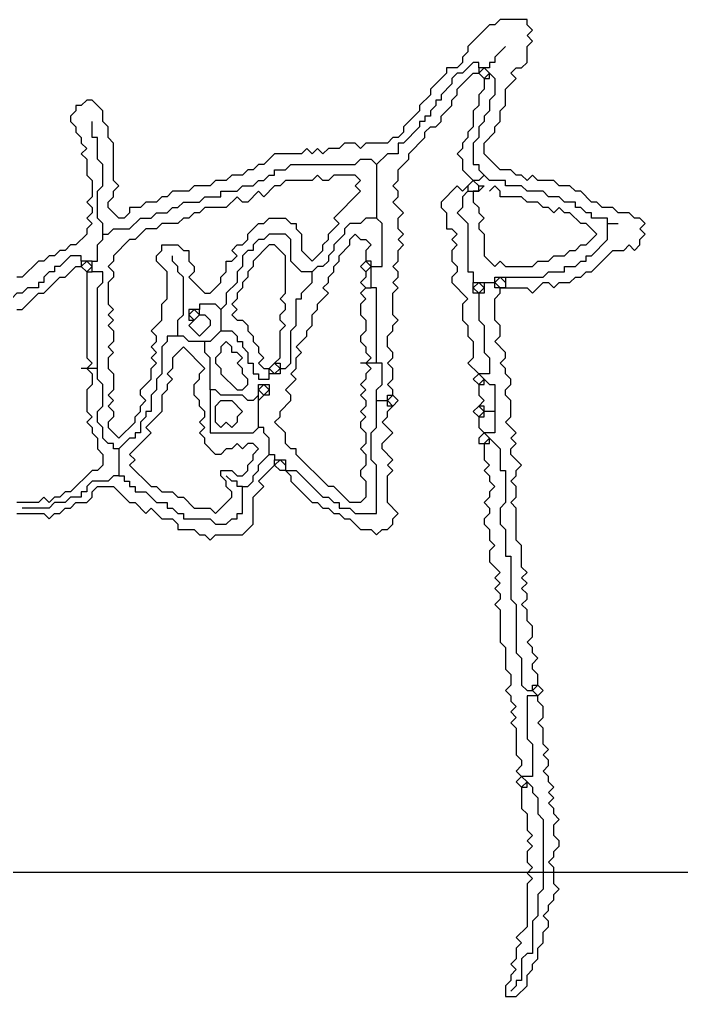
# Model space of a CAD drawing. Extents: x 37173252 to 74842692, y 59158332 to 118813339.
# Drawn here: x 37753591 to 37755664, y 59228603 to 59231663 of the extents above; entities that cross this region are included whole.
import ezdxf

# ---------------------------------------------------------------- set-up
doc = ezdxf.new("R2010")
doc.units = 0
doc.header["$LTSCALE"] = 1000
doc.header["$MEASUREMENT"] = 0
doc.layers.add('TITLIN', color=7, linetype='Continuous')
doc.layers.add('WALL', color=4, linetype='Continuous')

# ---------------------------------------------------------------- blocks, each defined once
blk = doc.blocks.new('TITLEA')
at = {"layer": 'TITLIN'}
blk.add_line((-6500, 13132.17), (0, 13132.17), dxfattribs=at)
blk = doc.blocks.new('A$C4D7D5CFA')
at = {"linetype": 'Continuous'}
for points in [[(6.904, 0.0897), (7.0833, 0.0897), (7.1281, 0.0448), (7.2178, 0.1345), (7.2626, 0.1345), (7.3075, 0.0897), (7.3523, 0.1345), (7.4419, 0.1345), (7.4868, 0.1793), (7.5316, 0.1793), (7.5764, 0.2242), (7.6213, 0.2242), (7.8006, 0.4035), (7.8903, 0.4035), (7.9351, 0.4483), (7.9799, 0.4035), (8.0248, 0.4483), (8.0248, 0.4931), (8.0696, 0.538), (8.0248, 0.5828), (8.0696, 0.6276), (8.0248, 0.6724), (7.9799, 0.6724), (7.9351, 0.7173), (7.8454, 0.7173), (7.8006, 0.7621), (7.7109, 0.7621), (7.6661, 0.807), (7.6213, 0.807), (7.5316, 0.8966), (7.4868, 0.8966), (7.4419, 0.9415), (7.3523, 0.9415), (7.3075, 0.9863), (7.173, 0.9863), (7.1281, 1.0311), (7.0833, 0.9863), (7.0385, 1.0311), (6.9936, 1.0311), (6.9488, 1.0759), (6.8591, 1.0759), (6.7247, 1.2104), (6.7247, 1.3001), (6.8143, 1.3898), (6.8143, 1.4346), (6.8591, 1.4794), (6.8591, 1.5691), (6.904, 1.6139), (6.904, 1.7484), (6.9936, 1.8381), (6.9488, 1.8829), (6.9936, 1.9277), (7.0385, 1.9277), (7.0833, 1.9726), (7.0833, 2.1071), (7.1281, 2.1519), (7.0833, 2.1967), (7.1281, 2.2416), (7.0833, 2.2864), (7.0833, 2.3312), (6.8591, 2.3312), (6.8143, 2.2864), (6.7695, 2.2864), (6.5902, 2.1071), (6.5902, 2.0622), (6.5453, 2.0174), (6.5453, 1.9726), (6.5005, 1.9277), (6.4108, 1.9277), (6.4108, 1.8829), (6.2763, 1.7484), (6.2763, 1.7036), (6.1867, 1.6139), (6.1867, 1.5691), (6.0522, 1.4346), (6.0522, 1.3898), (6.0074, 1.3449), (5.9625, 1.3449), (5.9177, 1.3001), (5.7384, 1.3001), (5.6935, 1.2553), (5.6487, 1.3001), (5.559, 1.3001), (5.5142, 1.2553), (5.4246, 1.2553), (5.3797, 1.2104), (5.3349, 1.2553), (5.2901, 1.2104), (5.2452, 1.2553), (5.2004, 1.2104), (4.9762, 1.2104), (4.8866, 1.1208), (4.8417, 1.1208), (4.7969, 1.0759), (4.7521, 1.0759), (4.7073, 1.0311), (4.6176, 1.0311), (4.5728, 0.9863), (4.4831, 0.9863), (4.4383, 0.9415), (4.3038, 0.9415), (4.2589, 0.8966), (4.1245, 0.8966), (4.0796, 0.8518), (4.0348, 0.8518), (3.99, 0.807), (3.9003, 0.807), (3.8555, 0.7621), (3.7658, 0.7621), (3.7658, 0.7173), (3.721, 0.6724), (3.6761, 0.6724), (3.5865, 0.7621), (3.5865, 0.807), (3.6313, 0.8518), (3.6313, 0.8966), (3.6761, 0.9415), (3.6313, 0.9863), (3.6313, 1.3001), (3.5865, 1.3449), (3.5865, 1.4346), (3.5416, 1.4794), (3.5416, 1.5691), (3.452, 1.6587), (3.4072, 1.6587), (3.3623, 1.6139), (3.3175, 1.6139), (3.3175, 1.5691), (3.2727, 1.5243), (3.2727, 1.4794), (3.3175, 1.4346), (3.3175, 1.3898), (3.3623, 1.3449), (3.3623, 1.3001), (3.4072, 1.2553), (3.3623, 1.2104), (3.4072, 1.1656), (3.4072, 1.0311), (3.452, 0.9863), (3.452, 0.8518), (3.4072, 0.807), (3.452, 0.7621), (3.452, 0.7173), (3.4072, 0.6724), (3.452, 0.6276), (3.4072, 0.5828), (3.4072, 0.538), (3.3175, 0.4483), (3.2727, 0.4483), (3.2278, 0.4035), (3.183, 0.4035), (3.1382, 0.3586), (3.0933, 0.3586), (3.0485, 0.3138), (3.0037, 0.3138), (2.8692, 0.1793), (2.8244, 0.1793)], [(6.904, 2.1071), (6.8143, 2.0174), (6.8143, 1.9726), (6.7695, 1.9726), (6.7695, 1.9277)], [(6.6798, 1.9277), (6.6798, 1.9726), (6.635, 1.9726), (6.5453, 1.8829), (6.5005, 1.8829), (6.4557, 1.8381), (6.4557, 1.7932), (6.366, 1.7036), (6.366, 1.6587), (6.3212, 1.6587), (6.3212, 1.6139), (6.2763, 1.5691), (6.2763, 1.5243), (6.2315, 1.5243), (6.2315, 1.4794), (6.1867, 1.4794), (6.1867, 1.4346), (6.0522, 1.3001), (6.0074, 1.3001), (6.0074, 1.2104), (5.9177, 1.2104), (5.828, 1.1208)], [(5.9625, -0.807), (5.9625, -0.7621), (5.9177, -0.7173), (5.9625, -0.6725), (5.9625, -0.5828), (5.9177, -0.538), (5.9625, -0.4931), (5.9625, -0.4483), (5.9177, -0.4035), (5.9177, -0.3138), (5.9625, -0.269), (5.9625, -0.2242), (6.0074, -0.1793), (5.9625, -0.1345), (5.9625, 0.0448), (6.0074, 0.0897), (5.9625, 0.1345), (6.0074, 0.1793), (6.0074, 0.2242), (5.9625, 0.269), (6.0074, 0.3138), (6.0074, 0.4035), (6.0522, 0.4483), (6.0074, 0.4931), (6.0522, 0.538), (6.0074, 0.5828), (6.0074, 0.6724), (6.0522, 0.7173), (5.9625, 0.807), (6.0074, 0.8518), (6.0074, 0.8966), (5.9625, 0.9415), (6.0074, 0.9863), (6.0074, 1.0759), (6.097, 1.1656), (6.097, 1.2104), (6.2315, 1.3449), (6.2315, 1.3898), (6.2763, 1.4346), (6.3212, 1.4346), (6.366, 1.4794), (6.366, 1.5243), (6.4557, 1.6139), (6.4557, 1.6587), (6.5005, 1.7036), (6.5005, 1.7484), (6.635, 1.8829), (6.6798, 1.8829)], [(6.6798, 1.8829), (6.7247, 1.9277), (6.7695, 1.8829), (6.7247, 1.8381), (6.7247, 1.7484), (6.6798, 1.7036), (6.6798, 1.6139), (6.635, 1.5691), (6.635, 1.4346), (6.5902, 1.3898), (6.5902, 1.3449), (6.5453, 1.3001), (6.5453, 1.2553), (6.5005, 1.2104), (6.5453, 1.1656), (6.5453, 1.0759), (6.635, 0.9863)], [(6.7695, 1.8381), (6.7695, 1.8829), (6.8143, 1.8381), (6.8143, 1.7036), (6.7695, 1.6587), (6.7695, 1.5691), (6.7247, 1.5243), (6.7247, 1.4794), (6.6798, 1.4346), (6.6798, 1.3449), (6.635, 1.3001), (6.635, 1.1208), (6.6798, 1.1208), (6.6798, 1.0759), (6.7247, 1.0311)], [(6.7695, 1.9277), (6.6798, 1.9277)], [(6.6798, 1.9277), (6.6798, 1.8829), (6.7247, 1.8381), (6.7695, 1.8381)], [(3.5416, 0.538), (3.5416, 0.6276), (3.4968, 0.6724), (3.4968, 0.8966), (3.5416, 0.9415), (3.5416, 1.1208), (3.4968, 1.1656), (3.4968, 1.3449), (3.452, 1.3449), (3.452, 1.4794)], [(3.5416, 0.538), (3.5865, 0.538), (3.6313, 0.5828), (3.7658, 0.5828), (3.8555, 0.6724), (3.9451, 0.6724), (3.99, 0.7173), (4.0796, 0.7173), (4.1245, 0.7621), (4.1693, 0.7621), (4.2141, 0.807), (4.3486, 0.807), (4.3934, 0.8518), (4.5279, 0.8518), (4.5279, 0.8966), (4.6624, 0.8966), (4.7073, 0.9415), (4.7969, 0.9415), (4.8417, 0.9863), (4.8866, 0.9863), (4.9314, 1.0311), (4.9762, 1.0311), (4.9762, 1.0759), (5.0659, 1.0759), (5.1107, 1.1208), (5.6487, 1.1208), (5.6935, 1.1656), (5.7832, 1.1656), (5.828, 1.1208)], [(5.828, 1.1208), (5.828, 0.6724)], [(5.3349, 1.0311), (5.2901, 0.9863), (5.0659, 0.9863), (5.0211, 0.9415), (4.9762, 0.9415), (4.8866, 0.8518), (4.8417, 0.8966), (4.7521, 0.807), (4.7073, 0.807), (4.6624, 0.8518), (4.5728, 0.7621), (4.3934, 0.7621), (4.3486, 0.7173), (4.3038, 0.7173), (4.2589, 0.6724), (4.2141, 0.6724), (4.1693, 0.6276), (4.0348, 0.6276), (3.99, 0.5828), (3.9003, 0.5828), (3.8106, 0.4931), (3.7658, 0.4931), (3.6313, 0.3586), (3.6313, 0.3138), (3.5865, 0.269), (3.6313, 0.2242), (3.6313, 0.1793), (3.5865, 0.1345), (3.5865, -0.0448), (3.6313, -0.0897), (3.5865, -0.1345), (3.6313, -0.1793), (3.5865, -0.2242), (3.6313, -0.269), (3.6313, -0.3586), (3.5865, -0.4035), (3.6313, -0.4483), (3.5865, -0.4931), (3.5865, -0.5828), (3.6313, -0.6276), (3.6313, -0.7621), (3.5865, -0.807), (3.6313, -0.8518), (3.5865, -0.8966), (3.6313, -0.9415), (3.6313, -0.9863), (3.5865, -1.0311), (3.5865, -1.0759), (3.6761, -1.1656), (3.8106, -1.0311), (3.8106, -0.9863), (3.8555, -0.9415), (3.8555, -0.8966), (3.9003, -0.8518), (3.8555, -0.807), (3.8555, -0.7621), (3.9451, -0.6725), (3.9451, -0.5828), (3.99, -0.538), (3.9451, -0.4931), (3.99, -0.4483), (3.9451, -0.4035), (3.99, -0.3586), (3.99, -0.3138), (3.9451, -0.269), (4.0348, -0.1793), (4.0348, -0.0448), (4.0796, 0), (4.0796, 0.2242), (3.99, 0.3138), (3.99, 0.3586), (4.0348, 0.4035), (4.0348, 0.4483), (4.1693, 0.4483), (4.2141, 0.4035), (4.2589, 0.4035), (4.2589, 0.3138), (4.3038, 0.269), (4.3038, 0.2242), (4.2589, 0.1793), (4.3934, 0.0448), (4.4383, 0.0448), (4.5279, 0.1345), (4.5279, 0.1793), (4.5728, 0.2242), (4.5728, 0.3138), (4.6176, 0.3138), (4.6624, 0.3586), (4.6176, 0.4035), (4.6624, 0.4483), (4.7073, 0.4483), (4.7521, 0.4931), (4.7521, 0.538), (4.8417, 0.6276), (4.8866, 0.6276), (4.9314, 0.6724), (5.0659, 0.6724), (5.1107, 0.6276), (5.1556, 0.6276), (5.1556, 0.5828), (5.2004, 0.538), (5.2004, 0.4035), (5.2901, 0.3138), (5.3797, 0.4035), (5.3797, 0.4483), (5.4246, 0.4931), (5.4246, 0.538), (5.5142, 0.6276), (5.4694, 0.6724), (5.6935, 0.8966), (5.6487, 0.9415), (5.6935, 0.9863), (5.6487, 1.0311), (5.4694, 1.0311), (5.4246, 0.9863), (5.3797, 0.9863), (5.3349, 1.0311)], [(6.635, 0.9863), (6.5453, 0.8966), (6.5005, 0.9415), (6.366, 0.807), (6.366, 0.7621), (6.4108, 0.7173), (6.4108, 0.5828), (6.4557, 0.5828), (6.5005, 0.538), (6.4557, 0.4931), (6.5005, 0.4483), (6.4557, 0.4035), (6.4557, 0.3138), (6.5005, 0.269), (6.5005, 0.2242), (6.4557, 0.1793), (6.4557, 0.1345), (6.5902, 0), (6.5453, -0.0448), (6.5453, -0.1793), (6.5902, -0.2242), (6.5902, -0.3138), (6.635, -0.3586), (6.635, -0.4931), (6.5902, -0.538), (6.6798, -0.6276)], [(6.7247, 1.0311), (6.6798, 0.9863), (6.635, 0.9863), (6.5902, 0.9415), (6.5902, 0.8966)], [(6.635, 0.9863), (6.6798, 0.9415), (6.7247, 0.9415), (6.6798, 0.8966), (6.635, 0.8966), (6.635, 0.807), (6.6798, 0.7621), (6.6798, 0.7173), (6.7247, 0.6724), (6.6798, 0.6276), (6.6798, 0.5828), (6.7247, 0.538), (6.7247, 0.3586), (6.8143, 0.269), (6.8591, 0.3138), (6.904, 0.269), (7.1281, 0.269), (7.173, 0.3138), (7.2626, 0.3138), (7.3075, 0.3586), (7.3971, 0.3586), (7.4419, 0.4035), (7.4868, 0.4035), (7.5316, 0.4483), (7.5764, 0.4483), (7.6661, 0.538), (7.5764, 0.6276), (7.5316, 0.6276), (7.4419, 0.7173), (7.3971, 0.7173), (7.3523, 0.7621), (7.3075, 0.7173), (7.2626, 0.7621), (7.2178, 0.7621), (7.173, 0.807), (7.0833, 0.807), (7.0385, 0.8518), (6.8591, 0.8518), (6.8591, 0.8966), (6.8143, 0.9415), (6.7695, 0.8966)], [(7.7558, 0.6276), (7.7558, 0.6724), (7.6213, 0.6724), (7.6213, 0.7173), (7.5764, 0.7173), (7.5316, 0.7621), (7.4868, 0.7621), (7.4868, 0.807), (7.3971, 0.807), (7.3523, 0.8518), (7.2626, 0.8518), (7.2178, 0.8966), (7.0833, 0.8966), (7.0385, 0.9415), (6.904, 0.9415), (6.904, 0.9863), (6.7695, 0.9863), (6.7247, 1.0311)], [(6.5902, 0.8966), (6.6798, 0.8966), (6.6798, 0.9415)], [(6.5902, 0.8966), (6.5453, 0.8518), (6.5453, 0.7621), (6.5005, 0.7173), (6.5902, 0.6276), (6.5902, 0.2242), (6.635, 0.2242), (6.635, 0.1345)], [(5.828, 0.6724), (5.7384, 0.6724), (5.6935, 0.6276), (5.6039, 0.6276), (5.559, 0.5828), (5.559, 0.538), (5.4694, 0.4483), (5.4694, 0.4035), (5.4246, 0.3586), (5.4246, 0.3138), (5.3797, 0.269), (5.3349, 0.269), (5.2901, 0.2242)], [(5.7832, 0.269), (5.8729, 0.269), (5.8729, 0.6276), (5.828, 0.6724)], [(6.904, 0.1793), (7.2178, 0.1793), (7.2626, 0.2242), (7.3971, 0.2242), (7.3971, 0.269), (7.4868, 0.269), (7.5316, 0.3138), (7.5764, 0.3138), (7.5764, 0.3586), (7.6213, 0.3586), (7.7558, 0.4931), (7.7558, 0.6276)], [(7.7558, 0.6276), (7.8454, 0.6276)], [(3.452, 0.3138), (3.4968, 0.3138), (3.4968, 0.4483), (3.5416, 0.4931), (3.5416, 0.538)], [(5.2901, 0.2242), (5.2004, 0.2242), (5.1107, 0.3138), (5.1107, 0.4931), (5.0659, 0.538), (4.9314, 0.538), (4.8866, 0.4931), (4.8417, 0.4931), (4.7969, 0.4483), (4.7969, 0.4035), (4.7521, 0.4035), (4.7073, 0.3586), (4.7073, 0.269), (4.6624, 0.2242), (4.6624, 0.1345), (4.5728, 0.0448), (4.5728, -0.0448), (4.5279, -0.0897)], [(5.7384, -0.538), (5.7832, -0.5828), (5.7384, -0.6276), (5.7384, -0.6725), (5.6935, -0.7173), (5.7384, -0.7621), (5.6935, -0.807), (5.7384, -0.8518), (5.7384, -0.8966), (5.6935, -0.9415), (5.7384, -0.9863), (5.6935, -1.0311), (5.6935, -1.0759), (5.7384, -1.1208), (5.7384, -1.2104), (5.6935, -1.2553), (5.7384, -1.3001), (5.7384, -1.3898), (5.6935, -1.4346), (5.6935, -1.4794), (5.7384, -1.5243), (5.7384, -1.6587), (5.6935, -1.7036), (5.6039, -1.7036), (5.4694, -1.5691), (5.4246, -1.5691), (5.1556, -1.3001), (5.1556, -1.2553), (5.1107, -1.2553), (5.0659, -1.2104), (5.0659, -1.1208), (4.9762, -1.0311), (5.0211, -0.9863), (5.0211, -0.9415), (5.1107, -0.8518), (5.1107, -0.807), (5.0659, -0.7621), (5.1556, -0.6725), (5.1107, -0.6276), (5.1556, -0.5828), (5.1556, -0.4931), (5.2004, -0.4483), (5.1556, -0.4035), (5.2452, -0.3138), (5.2452, -0.269), (5.2901, -0.2242), (5.2901, -0.1345), (5.3349, -0.0897), (5.3349, -0.0448), (5.4246, 0.0448), (5.3797, 0.0897), (5.4246, 0.1345), (5.4246, 0.1793), (5.4694, 0.2242), (5.4694, 0.269), (5.5142, 0.3138), (5.5142, 0.3586), (5.6039, 0.4483), (5.6039, 0.4931), (5.6487, 0.538), (5.6935, 0.4931), (5.7384, 0.4931), (5.7832, 0.4483), (5.7384, 0.4035), (5.7384, 0.3138)], [(4.9762, -0.538), (5.0211, -0.4931), (5.0211, -0.269), (5.0659, -0.2242), (5.0211, -0.1793), (5.0211, -0.1345), (5.0659, -0.0897), (5.0659, -0.0448), (5.0211, 0), (5.0659, 0.0448), (5.0659, 0.3586), (4.9762, 0.4483), (4.9314, 0.4483), (4.7969, 0.3138), (4.7969, 0.269), (4.7521, 0.2242), (4.7521, 0.1793), (4.7073, 0.1345), (4.7073, 0.0897), (4.6624, 0.0448), (4.6624, 0), (4.6176, -0.0448), (4.6624, -0.0897), (4.6176, -0.1345), (4.6624, -0.1793), (4.7073, -0.1793), (4.7521, -0.2242), (4.7521, -0.269), (4.7969, -0.3138), (4.7969, -0.3586), (4.8417, -0.4035), (4.8417, -0.4483), (4.8866, -0.4931), (4.8417, -0.538), (4.8866, -0.5828), (4.9314, -0.5828), (4.9762, -0.6276), (5.0211, -0.5828), (4.9762, -0.538)], [(3.3623, 0.3138), (3.3623, 0.3586), (3.2727, 0.3586), (3.183, 0.269), (3.1382, 0.269), (3.1382, 0.2242), (3.0933, 0.2242), (3.0485, 0.1793), (3.0485, 0.1345), (3.0037, 0.1345), (3.0037, 0.0897), (2.914, 0.0897), (2.8692, 0.0448), (2.8244, 0.0448), (2.7795, 0), (2.7795, -0.0448), (2.7347, -0.0448), (2.6899, -0.0897), (2.645, -0.0897), (2.645, -0.1345), (2.5554, -0.1345), (2.5105, -0.1793), (2.4209, -0.1793)], [(4.1693, -0.3138), (4.1693, -0.1793), (4.2141, -0.1345), (4.2141, 0.1793), (4.1693, 0.2242), (4.1693, 0.269), (4.1245, 0.3138), (4.1245, 0.3586)], [(2.8244, -0.0897), (2.8692, -0.0897), (3.0037, 0.0448), (3.0485, 0.0448), (3.183, 0.1793), (3.2278, 0.1793), (3.3175, 0.269), (3.3623, 0.269)], [(3.452, 0.3138), (3.3623, 0.3138)], [(3.3623, 0.3138), (3.3623, 0.269), (3.4072, 0.2242), (3.452, 0.2242)], [(3.3623, 0.269), (3.4072, 0.3138), (3.452, 0.269), (3.4072, 0.2242), (3.4072, -0.4931), (3.452, -0.538), (3.4072, -0.5828)], [(3.452, 0.2242), (3.452, 0.3138)], [(5.7832, 0.269), (5.7832, 0.3138), (5.7384, 0.3138), (5.6935, 0.269), (5.7384, 0.2242), (5.7384, 0.1793), (5.6935, 0.1345), (5.7384, 0.0897), (5.7832, 0.0897)], [(5.7384, 0.3138), (5.6935, 0.269), (5.7384, 0.2242)], [(5.7384, 0.2242), (5.7832, 0.269), (5.7384, 0.3138)], [(5.7832, 0.0897), (5.7832, 0.269)], [(3.4968, -0.5828), (3.4968, 0.0897), (3.5416, 0.1345), (3.5416, 0.2242), (3.452, 0.2242)], [(5.0211, -0.5828), (5.0659, -0.5828), (5.1107, -0.538), (5.1107, -0.269), (5.1556, -0.2242), (5.1556, 0), (5.2004, 0), (5.2004, 0.0448), (5.2901, 0.1345), (5.2901, 0.2242)], [(5.7384, 0.2242), (5.7384, 0.1793), (5.6935, 0.1345), (5.7384, 0.0897)], [(6.8143, 0.1345), (6.8143, 0.1793), (6.904, 0.1793)], [(6.904, 0.1793), (6.904, 0.0897), (6.8143, 0.0897), (6.8143, 0.1345)], [(6.8591, 0.0897), (6.8143, 0.1345), (6.8591, 0.1793), (6.904, 0.1345), (6.904, 0.0897)], [(5.7384, 0.0897), (5.6935, 0.0448), (5.7384, 0), (5.6935, -0.0448), (5.6935, -0.1345), (5.7384, -0.1793), (5.7384, -0.269), (5.6935, -0.3138), (5.6935, -0.3586), (5.7384, -0.4035), (5.7384, -0.4483), (5.7832, -0.4931), (5.7384, -0.538)], [(5.7384, 0.0897), (5.7384, 0.0897)], [(5.828, -0.538), (5.828, 0.0897), (5.7832, 0.0897)], [(6.635, 0.1345), (6.7247, 0.1345)], [(6.6798, 0.0448), (6.635, 0.0448), (6.635, 0.1345)], [(6.6798, 0.1345), (6.635, 0.0897), (6.6798, 0.0448), (6.7247, 0.0897), (6.6798, 0.1345)], [(6.7247, 0.1345), (6.7247, 0.0448), (6.6798, 0.0448)], [(6.7247, 0.1345), (6.8143, 0.1345)], [(7.173, -3.2278), (7.173, -3.1382), (7.1281, -3.0933), (7.1281, -3.0485), (7.173, -3.0037), (7.1281, -2.9588), (7.1281, -2.914), (7.0833, -2.8692), (7.1281, -2.8244), (7.1281, -2.7347), (7.0833, -2.6899), (7.0833, -2.6002), (7.0385, -2.5554), (7.0833, -2.5105), (7.0833, -2.4657), (7.0385, -2.4209), (7.0833, -2.376), (7.0385, -2.3312), (7.0833, -2.2864), (7.0385, -2.2416), (7.0385, -2.0622), (6.9936, -2.0174), (6.9936, -1.7484), (6.9488, -1.7036), (6.9936, -1.6587), (6.9936, -1.5691), (6.9488, -1.5243), (6.9936, -1.4794), (6.9936, -1.4346), (7.0385, -1.3898), (6.9488, -1.3001), (6.9488, -1.2553), (6.9936, -1.2104), (6.9488, -1.1656), (6.9936, -1.1208), (6.904, -1.0311), (6.9488, -0.9863), (6.9488, -0.8518), (6.904, -0.807), (6.904, -0.7621), (6.9488, -0.7173), (6.9488, -0.6725), (6.904, -0.6276), (6.904, -0.5828), (6.8591, -0.538), (6.904, -0.4931), (6.904, -0.4483), (6.8143, -0.3586), (6.8591, -0.3138), (6.8591, -0.2242), (6.8143, -0.1793), (6.8143, 0), (6.8591, 0.0448), (6.8591, 0.0897)], [(6.8591, 0.0897), (6.904, 0.0897)], [(6.6798, 0.0448), (6.6798, -0.1793), (6.7247, -0.2242), (6.7247, -0.4483), (6.7695, -0.4931), (6.7695, -0.6276), (6.7247, -0.6276)], [(4.5279, -0.0897), (4.4831, -0.0448), (4.3486, -0.0448), (4.3486, -0.0897)], [(4.3486, -0.0897), (4.2589, -0.0897), (4.2589, -0.1793), (4.3038, -0.1793), (4.3486, -0.1345), (4.3486, -0.0897)], [(4.3038, -0.1793), (4.2589, -0.1345), (4.3038, -0.0897), (4.3486, -0.1345), (4.3934, -0.1345), (4.4383, -0.1793), (4.4383, -0.2242), (4.3486, -0.3138), (4.2589, -0.2242), (4.3038, -0.1793)], [(4.5279, -0.0897), (4.5279, -0.269)], [(4.1693, -0.3138), (4.0796, -0.3138), (4.0796, -0.3586), (4.0348, -0.4035), (4.0348, -0.6276), (3.99, -0.6725), (3.99, -0.7621), (3.9451, -0.807), (3.9451, -0.9415), (3.9003, -0.9415), (3.9003, -0.9863), (3.8555, -1.0311), (3.8555, -1.1208), (3.8106, -1.1208), (3.8106, -1.1656), (3.7658, -1.1656), (3.6761, -1.2553)], [(4.3934, -0.3586), (4.2589, -0.3586), (4.2141, -0.3138), (4.1693, -0.3138)], [(4.5279, -0.269), (4.4383, -0.3586), (4.3934, -0.3586)], [(4.5279, -0.269), (4.6176, -0.269), (4.6624, -0.3138), (4.6624, -0.3586), (4.7073, -0.3586), (4.7073, -0.4035), (4.7521, -0.4483), (4.7521, -0.538), (4.7969, -0.538), (4.7969, -0.6276), (4.8417, -0.6276), (4.8417, -0.6725), (4.9314, -0.6725), (4.9314, -0.6276)], [(4.2141, -0.4035), (4.1245, -0.4931), (4.1245, -0.5828), (4.0796, -0.6276), (4.1245, -0.6725), (4.0796, -0.7173), (4.0796, -0.7621), (4.0348, -0.807), (4.0348, -0.9415), (3.9003, -1.0759), (3.9451, -1.1208), (3.7658, -1.3001), (3.8106, -1.3449), (3.7658, -1.3898), (3.9451, -1.5691), (3.99, -1.5691), (4.0348, -1.6139), (4.1245, -1.6139), (4.1693, -1.6587), (4.2141, -1.6587), (4.3038, -1.7484), (4.4383, -1.7484), (4.4831, -1.7932), (4.6176, -1.6587), (4.6176, -1.6139), (4.5728, -1.5691), (4.5728, -1.5243), (4.5279, -1.4794), (4.5279, -1.4346), (4.6176, -1.4346), (4.6624, -1.4794), (4.7073, -1.4794), (4.7521, -1.4346), (4.7521, -1.3898), (4.7969, -1.3449), (4.7969, -1.3001), (4.8417, -1.2553), (4.7969, -1.2104), (4.7521, -1.2104), (4.7073, -1.2553), (4.6624, -1.2104), (4.6176, -1.2553), (4.5728, -1.2553), (4.5279, -1.3001), (4.4831, -1.3001), (4.3934, -1.2104), (4.3934, -1.1656), (4.3486, -1.1208), (4.3934, -1.0759), (4.3486, -1.0311), (4.3934, -0.9863), (4.3934, -0.9415), (4.3486, -0.8966), (4.3486, -0.8518), (4.3038, -0.807), (4.3038, -0.7173), (4.3486, -0.6725), (4.3486, -0.6276), (4.3934, -0.5828), (4.2141, -0.4035)], [(4.4383, -0.7621), (4.4383, -0.4931), (4.3934, -0.4483), (4.3934, -0.3586)], [(4.5728, -0.3586), (4.5279, -0.4035), (4.5279, -0.4483), (4.4831, -0.4931), (4.4831, -0.538), (4.5279, -0.5828), (4.5279, -0.6276), (4.6624, -0.7621), (4.7073, -0.7621), (4.7521, -0.7173), (4.7521, -0.6725), (4.7073, -0.6276), (4.7073, -0.5828), (4.6624, -0.538), (4.7073, -0.4931), (4.6624, -0.4483), (4.6176, -0.4483), (4.6176, -0.4035), (4.5728, -0.3586)], [(4.9314, -0.6276), (4.9314, -0.5828), (4.9762, -0.538), (5.0211, -0.538), (5.0211, -0.5828)], [(5.828, -0.538), (5.6935, -0.538)], [(5.7384, -0.538), (5.7384, -0.538)], [(5.828, -0.8518), (5.828, -0.7621), (5.8729, -0.7173), (5.8729, -0.538), (5.828, -0.538)], [(3.4072, -0.5828), (3.452, -0.6276), (3.452, -0.7173), (3.4072, -0.7621), (3.4072, -0.9415), (3.452, -0.9863), (3.4072, -1.0311), (3.452, -1.0759), (3.452, -1.1208), (3.4968, -1.1656), (3.4968, -1.2553), (3.5416, -1.3001), (3.5416, -1.3898), (3.4968, -1.4346), (3.452, -1.4346), (3.2727, -1.6139), (3.2278, -1.6139), (3.183, -1.6587), (3.1382, -1.6587), (3.0933, -1.7036), (3.0485, -1.6587), (3.0037, -1.7036), (2.8244, -1.7036)], [(2.8244, -1.7932), (3.0485, -1.7932), (3.0933, -1.8381), (3.1382, -1.7932), (3.183, -1.7932), (3.2278, -1.7484), (3.2727, -1.7484), (3.3175, -1.7036), (3.4072, -1.7036), (3.452, -1.6587), (3.452, -1.6139), (3.4968, -1.5691), (3.6313, -1.5691), (3.7658, -1.7036), (3.8106, -1.7036), (3.9003, -1.7932), (3.9451, -1.7484), (4.0348, -1.8381), (4.1245, -1.8381), (4.1693, -1.8829), (4.1693, -1.9277), (4.3038, -1.9277), (4.3486, -1.9726), (4.3934, -1.9726), (4.4383, -2.0174), (4.4831, -1.9726), (4.7073, -1.9726), (4.7969, -1.8829), (4.7969, -1.6587), (4.8866, -1.5691), (4.8417, -1.5243), (4.9762, -1.3898)], [(3.4968, -0.5828), (3.3623, -0.5828)], [(3.4072, -0.5828), (3.4072, -0.5828)], [(3.6761, -1.2553), (3.6313, -1.2553), (3.6313, -1.2104), (3.5865, -1.2104), (3.5416, -1.1656), (3.5416, -1.0759), (3.4968, -1.0311), (3.4968, -0.9415), (3.5416, -0.8966), (3.5416, -0.7173), (3.4968, -0.6725), (3.4968, -0.5828)], [(5.0211, -0.5828), (5.0211, -0.6276), (4.9314, -0.6276)], [(6.7247, -0.6276), (6.6798, -0.6276), (6.635, -0.6725), (6.6798, -0.7173), (6.7247, -0.7173)], [(6.6798, -0.6276), (6.635, -0.6725), (6.6798, -0.7173)], [(6.6798, -0.7173), (6.7247, -0.6725), (6.6798, -0.6276)], [(4.8417, -0.807), (4.8417, -0.7173), (4.9314, -0.7173), (4.9314, -0.807), (4.8866, -0.807), (4.8417, -0.8518)], [(4.8866, -0.7173), (4.8417, -0.7621), (4.8866, -0.807), (4.9314, -0.7621), (4.8866, -0.7173)], [(6.6798, -0.7173), (6.6798, -0.807), (6.7247, -0.8518), (6.6798, -0.8966)], [(6.7247, -0.7173), (6.7247, -0.6725), (6.7695, -0.7173), (6.8143, -0.7173), (6.8143, -0.9415)], [(4.8417, -0.807), (4.7969, -0.8518), (4.7521, -0.8518), (4.7073, -0.807), (4.5279, -0.807), (4.4831, -0.7621), (4.4383, -0.7621)], [(4.4383, -0.7621), (4.4383, -1.1208), (4.7969, -1.1208), (4.8417, -1.0759)], [(4.8417, -0.8518), (4.8417, -0.807)], [(5.9177, -0.8518), (5.9177, -0.807), (5.9625, -0.807), (6.0074, -0.8518), (5.9625, -0.8966), (5.9177, -0.8966), (5.9177, -0.8518)], [(5.9625, -0.8966), (5.9177, -0.8518), (5.9625, -0.807)], [(5.9625, -0.807), (6.0074, -0.8518), (5.9625, -0.8966)], [(4.5279, -0.8518), (4.6176, -0.8518), (4.7073, -0.9415), (4.6624, -0.9863), (4.6624, -1.0311), (4.6176, -1.0759), (4.5728, -1.0311), (4.5279, -1.0759), (4.4831, -1.0311), (4.4831, -0.8966), (4.5279, -0.8518)], [(4.8417, -1.0759), (4.8417, -0.8518)], [(5.0659, -1.4346), (5.1556, -1.4346), (5.3797, -1.6587), (5.4246, -1.6587), (5.4694, -1.7036), (5.5142, -1.7036), (5.5142, -1.7484), (5.6039, -1.7484), (5.6487, -1.7932), (5.828, -1.7932), (5.828, -1.3898), (5.7832, -1.3449), (5.7832, -1.1208), (5.828, -1.0759), (5.828, -0.8518)], [(5.0659, -1.4346), (5.1107, -1.4794), (5.1107, -1.5243), (5.2901, -1.7036), (5.3349, -1.7036), (5.3797, -1.7484), (5.4246, -1.7484), (5.4694, -1.7932), (5.5142, -1.7932), (5.559, -1.8381), (5.6039, -1.8381), (5.6935, -1.9277), (5.7832, -1.9277), (5.828, -1.9726), (5.8729, -1.9277), (5.9177, -1.9277), (5.9625, -1.8829), (5.9625, -1.8381), (6.0074, -1.7932), (5.9177, -1.7036), (5.9177, -1.4794), (5.9625, -1.4346), (5.9177, -1.3898), (5.9625, -1.3449), (5.8729, -1.2553), (5.8729, -1.2104), (5.9625, -1.1208), (5.8729, -1.0311), (5.9177, -0.9863), (5.9177, -0.9415), (5.9625, -0.8966)], [(5.828, -0.8518), (5.9177, -0.8518)], [(6.7247, -0.9415), (6.7247, -0.8966), (6.6798, -0.8966), (6.635, -0.9415), (6.6798, -0.9863), (6.7247, -0.9863), (6.7247, -0.9415)], [(6.6798, -0.8966), (6.635, -0.9415), (6.6798, -0.9863)], [(6.6798, -0.9863), (6.7247, -0.9415), (6.6798, -0.8966)], [(6.8143, -0.9415), (6.7247, -0.9415)], [(6.8143, -0.9415), (6.8143, -1.1208), (6.7695, -1.1208)], [(6.6798, -0.9863), (6.6798, -1.0759), (6.7247, -1.1208)], [(4.9314, -1.3001), (4.9314, -1.1656), (4.8866, -1.1208), (4.8866, -1.0759), (4.8417, -1.0759)], [(6.7695, -1.1208), (6.7247, -1.1208), (6.6798, -1.1656), (6.6798, -1.2104), (6.7695, -1.2104)], [(6.7247, -1.1208), (6.6798, -1.1656), (6.6798, -1.2104), (6.7247, -1.2104)], [(6.7247, -1.2104), (6.7695, -1.1656), (6.7247, -1.1208)], [(6.7247, -1.2104), (6.7247, -1.3449), (6.7695, -1.3898), (6.7247, -1.4346), (6.7695, -1.4794), (6.7695, -1.5243), (6.8143, -1.5691), (6.7695, -1.6139), (6.7695, -1.6587), (6.7247, -1.7036), (6.7695, -1.7484), (6.7695, -1.7932), (6.7247, -1.8381), (6.7247, -1.8829), (6.7695, -1.9277), (6.7695, -2.0174), (6.8143, -2.0622), (6.7695, -2.1071), (6.7695, -2.1967), (6.8591, -2.2864), (6.8143, -2.3312), (6.8591, -2.376), (6.8143, -2.4209), (6.8591, -2.4657), (6.8591, -2.5105), (6.8143, -2.5554), (6.8591, -2.6002), (6.8591, -2.8692), (6.904, -2.914), (6.904, -3.0933), (6.9488, -3.1382), (6.9488, -3.2278), (6.904, -3.2727), (6.9488, -3.3175), (6.9488, -3.3623), (6.9936, -3.4072), (6.9488, -3.452), (6.9936, -3.4968), (6.9488, -3.5416), (6.9936, -3.5865), (6.9936, -3.8107), (7.0385, -3.8555), (7.0385, -3.9003), (6.9936, -3.9451), (7.0385, -3.99)], [(6.7695, -1.2104), (6.7695, -1.1656), (6.8591, -1.2553), (6.8591, -1.4346), (6.904, -1.4346), (6.904, -1.7036), (6.8591, -1.7484), (6.8591, -1.8829), (6.904, -1.9277), (6.904, -2.1519), (6.9488, -2.1519), (6.9488, -2.5105), (6.9936, -2.5554), (6.9936, -2.9588), (7.0385, -3.0037), (7.0385, -3.2278), (7.0833, -3.2727), (7.1281, -3.2727), (7.1281, -3.2278), (7.173, -3.2278), (7.2178, -3.2727), (7.173, -3.3175), (7.0833, -3.3175), (7.0833, -3.6761), (7.1281, -3.721), (7.1281, -3.99), (7.0833, -3.99)], [(3.6761, -1.2553), (3.6761, -1.4794)], [(4.7073, -1.5691), (4.7521, -1.5691), (4.7969, -1.5243), (4.7969, -1.4794), (4.8417, -1.4346), (4.8417, -1.3898), (4.9314, -1.3001)], [(4.9314, -1.3001), (4.9762, -1.3001), (4.9762, -1.3449)], [(4.9762, -1.3449), (5.0659, -1.3449), (5.0659, -1.4346)], [(5.0659, -1.4346), (5.0211, -1.4346), (4.9762, -1.3898), (4.9762, -1.3449)], [(4.9762, -1.3898), (5.0211, -1.3449), (5.0659, -1.3898), (5.0659, -1.4346)], [(5.0659, -1.4346), (5.0211, -1.4346), (4.9762, -1.3898)], [(3.6761, -1.4794), (3.6313, -1.4794), (3.5865, -1.5243), (3.452, -1.5243), (3.4072, -1.5691), (3.4072, -1.6139), (3.3623, -1.6139), (3.3623, -1.6587), (3.2727, -1.6587), (3.2278, -1.7036), (3.1382, -1.7036), (3.0933, -1.7484), (2.8692, -1.7484)], [(3.6761, -1.4794), (3.721, -1.4794), (3.721, -1.5243), (3.7658, -1.5243), (3.7658, -1.5691), (3.8106, -1.5691), (3.8106, -1.6139), (3.9003, -1.6139), (3.99, -1.7036), (4.0796, -1.7036), (4.0796, -1.7484), (4.1245, -1.7484), (4.1693, -1.7932), (4.2141, -1.7932), (4.2141, -1.8381), (4.4383, -1.8381), (4.4831, -1.8829), (4.5728, -1.8829), (4.6176, -1.8381), (4.6624, -1.8381), (4.6624, -1.7932), (4.7073, -1.7932), (4.7073, -1.5691)], [(4.7073, -1.5691), (4.6624, -1.5691), (4.6624, -1.5243), (4.6176, -1.5243), (4.5728, -1.4794)], [(7.173, -3.3175), (7.1281, -3.2727), (7.173, -3.2278)], [(7.173, -3.2278), (7.2178, -3.2727), (7.173, -3.3175)], [(7.0385, -4.0796), (7.0385, -4.2589), (7.0833, -4.3038), (7.0833, -4.4383), (7.1281, -4.4831), (7.0833, -4.5279), (7.1281, -4.5728), (7.0833, -4.6176), (7.0833, -4.7073), (7.1281, -4.7521), (7.0833, -4.7969), (7.1281, -4.8417), (7.0833, -4.8866), (7.0833, -5.2452), (6.9936, -5.3349), (7.0385, -5.3797), (6.9936, -5.4246), (6.9936, -5.5142), (6.9488, -5.559), (6.9936, -5.6039), (6.9488, -5.6487), (6.9488, -5.6935), (6.904, -5.7384), (6.904, -5.828), (6.9936, -5.828), (7.0833, -5.7384), (7.0833, -5.6487), (7.1281, -5.6039), (7.1281, -5.559), (7.173, -5.5142), (7.173, -5.4246), (7.2178, -5.3797), (7.2178, -5.2901), (7.2626, -5.2452), (7.2626, -5.2004), (7.2178, -5.1556), (7.2626, -5.1107), (7.2626, -5.0659), (7.3075, -5.0211), (7.3075, -4.9762), (7.3523, -4.9314), (7.3075, -4.8866), (7.3075, -4.7521), (7.2626, -4.7073), (7.3075, -4.6624), (7.3075, -4.6176), (7.3523, -4.5728), (7.3523, -4.5279), (7.3075, -4.4831), (7.3075, -4.3934), (7.3523, -4.3486), (7.3075, -4.3038), (7.3075, -4.2589), (7.2626, -4.2141), (7.3075, -4.1693), (7.2626, -4.1245), (7.3075, -4.0796), (7.2626, -4.0348), (7.2626, -3.99), (7.2178, -3.9451), (7.2626, -3.9003), (7.2626, -3.8555), (7.2178, -3.8107), (7.2626, -3.7658), (7.2178, -3.721), (7.2178, -3.5865), (7.173, -3.5416), (7.2178, -3.4968), (7.2178, -3.4072), (7.173, -3.3623), (7.173, -3.3175)], [(7.0833, -3.99), (7.0385, -3.99), (6.9936, -4.0348), (7.0385, -4.0796), (7.0833, -4.0796)], [(7.0385, -3.99), (6.9936, -4.0348), (7.0385, -4.0796)], [(7.0385, -4.0796), (7.0833, -4.0348), (7.0385, -3.99)], [(7.0833, -4.0796), (7.0833, -4.0348), (7.1281, -4.0796), (7.1281, -4.1245), (7.173, -4.1693), (7.173, -4.3038), (7.2178, -4.3486), (7.2178, -4.9314), (7.173, -4.9762), (7.173, -5.1556), (7.1281, -5.2004), (7.1281, -5.4694), (7.0833, -5.4694), (7.0385, -5.5142), (7.0385, -5.6935), (6.9936, -5.6935), (6.9936, -5.7384), (6.9488, -5.7832)]]:
    blk.add_lwpolyline(points, dxfattribs=at)
blk = doc.blocks.new('tk')
at = {"xscale": 5.000000000000001, "yscale": 5.000000000000001, "zscale": 5.000000000000001}
blk.add_blockref('TITLEA', (39418676.1, 59131780.7), dxfattribs=at)
at = {"color": 4, "xscale": 375, "yscale": 375, "zscale": 375}
blk.add_blockref('A$C4D7D5CFA', (39408448.3, 59199237.9), dxfattribs=at)

msp = doc.modelspace()

# ---------------------------------------------------------------- block references
at = {"layer": 'WALL'}
msp.add_blockref('tk', (-1655924.43, 31550.97), dxfattribs=at)

doc.saveas('drawing.dxf')
